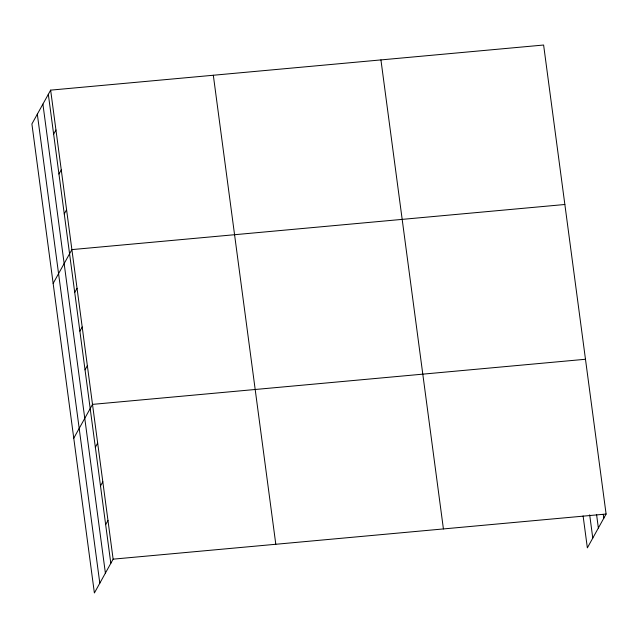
<?xml version="1.0" encoding="UTF-8"?>
<svg xmlns="http://www.w3.org/2000/svg" width="638" height="638" viewBox="0 0 638 638"><rect width="100%" height="100%" fill="white"/><g stroke="black" fill="none" stroke-linecap="round" stroke-linejoin="round"><path stroke-width="0.96" d="M50.641 90.133L31.9 123.955L94.384 592.973L113.125 559.159L50.641 90.133L543.616 45.027L606.1 514.045L587.359 547.867L583.1 515.943M53.64 134.179L55.953 130M58.951 174.046L61.264 169.868M64.263 213.913L66.575 209.735M53.145 283.424L71.887 249.602L564.861 204.495M74.726 292.475L77.046 288.296M79.886 331.17L82.198 326.991M85.037 369.865L87.35 365.686M73.761 438.202L92.51 404.38L585.477 359.266M95.349 447.254L97.662 443.075M100.501 485.949L102.822 481.77M105.661 524.643L107.974 520.464M113.125 559.159L606.1 514.045M603.269 514.356L603.787 518.223M596.562 514.459L598.364 528.009M589.687 514.866L592.774 538.081M380.934 59.908L443.418 528.934M213.323 75.252L275.807 544.27M48.328 94.312L110.813 563.338M42.905 104.098L105.39 573.115M37.323 114.17L99.807 583.196"/></g></svg>
